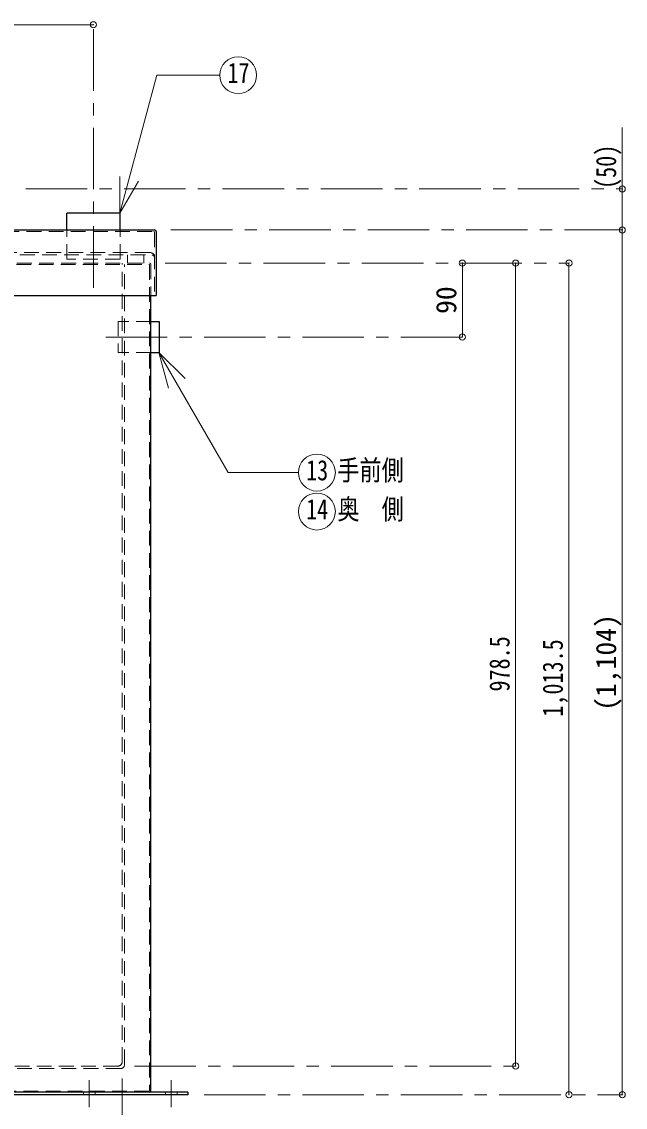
# Model space of a CAD drawing. Units: millimetres at full size, sheet at 1:15; some dimension numbers follow another scale. Extents: x -3184 to 2891, y -2037 to 2178.
# Drawn here: x 66 to 802, y -1202 to 121 of the extents above; entities that cross this region are included whole.
import ezdxf
from ezdxf.enums import TextEntityAlignment as Align

# ---------------------------------------------------------------- set-up
doc = ezdxf.new("R2010")
doc.units = ezdxf.units.MM
doc.header["$LTSCALE"] = 15
doc.header["$PDMODE"] = 32
doc.header["$PDSIZE"] = 7.5
doc.linetypes.add('CHAIN1', pattern=[8, 5, -1, 1, -1])
doc.linetypes.add('DASHED1', pattern=[1.8, 1.2, -0.6])
doc.layers.add('0-0', color=7, linetype='Continuous', lineweight=18)
doc.styles.add('ＭＳ ゴシック', font='')
doc.styles.get('ＭＳ ゴシック').set_extended_font_data('MS Gothic')

msp = doc.modelspace()

# ---------------------------------------------------------------- linework, layer by layer
at = {"layer": '0-0', "color": 4, "lineweight": 9}
for p, q in [((-146.7, 116.87), (153.3, 116.87)), ((798.3, -8.13), (798.3, -133.13)), ((798.3, -133.13), (798.3, -1187.13)), ((603.3, -173.63), (603.3, -263.63)), ((668.3, -173.63), (668.3, -1152.13)), ((733.3, -1187.13), (733.3, -173.63))]:
    msp.add_line(p, q, dxfattribs=at)
at = {"layer": '0-0', "color": 4, "linetype": 'CHAIN1', "lineweight": 9}
for p, q in [((153.3, -203.63), (153.3, 116.87)), ((70.8, -83.13), (798.3, -83.13)), ((247.8, -133.13), (798.3, -133.13)), ((240.8, -173.63), (733.3, -173.63)), ((603.3, -263.63), (158.3, -263.63)), ((203.3, -1152.13), (668.3, -1152.13)), ((148.3, -1169.13), (148.3, -1202.13)), ((188.3, -1167.13), (188.3, -1487.13)), ((248.3, -1169.13), (248.3, -1202.13)), ((288.3, -1187.13), (798.3, -1187.13))]:
    msp.add_line(p, q, dxfattribs=at)
at = {"layer": '0-0'}
for p, q in [((185.64, -112.86), (230.73, 55.38)), ((307.39, 55.38), (230.73, 55.38)), ((185.64, -112.86), (185.64, -67.86)), ((185.64, -112.86), (208.14, -73.89)), ((233.23, -282.55), (265.05, -314.37)), ((233.23, -282.55), (244.88, -326.02)), ((233.23, -282.55), (317.71, -428.86)), ((403.37, -428.86), (317.71, -428.86))]:
    msp.add_line(p, q, dxfattribs=at)
at = {"layer": '0-0', "color": 5, "lineweight": 25}
for p, q in [((185.8, -112.63), (120.8, -112.63)), ((120.8, -133.13), (120.8, -112.63)), ((185.8, -133.13), (185.8, -112.63)), ((-170.81, -133.13), (227.8, -133.13)), ((229.8, -135.13), (229.8, -213.13)), ((-129.81, -213.13), (229.8, -213.13)), ((223.3, -1182.63), (223.3, -213.13)), ((223.3, -282.63), (233.3, -282.63)), ((268.3, -1184.13), (-561.7, -1184.13)), ((268.3, -1187.13), (-561.7, -1187.13)), ((268.3, -1184.13), (268.3, -1187.13))]:
    msp.add_line(p, q, dxfattribs=at)
at = {"layer": '0-0', "linetype": 'DASHED1'}
for p, q in [((-171.22, -135.13), (226.8, -135.13)), ((185.8, -168.63), (185.8, -133.13)), ((227.8, -136.13), (227.8, -213.13)), ((-179.35, -163.63), (224.8, -163.63)), ((221.8, -160.63), (-178.27, -160.63)), ((214.8, -173.63), (214.8, -163.63)), ((-183.49, -175.13), (221.05, -175.13)), ((-182.95, -173.63), (221.8, -173.63)), ((188.3, -1147.13), (188.3, -173.63)), ((191.3, -1150.13), (191.3, -175.13)), ((221.8, -175.88), (221.8, -1181.88)), ((223.3, -175.13), (223.3, -213.13)), ((223.3, -282.63), (183.3, -282.63)), ((186.3, -1155.13), (-479.7, -1155.13)), ((183.3, -1152.13), (-476.7, -1152.13)), ((221.05, -1182.63), (-514.45, -1182.63)), ((141.3, -1184.13), (141.3, -1187.13)), ((155.3, -1184.13), (155.3, -1187.13)), ((203.3, -1182.63), (203.3, -1184.13))]:
    msp.add_line(p, q, dxfattribs=at)
at = {"layer": '0-0', "color": 4, "linetype": 'DASHED1', "lineweight": 9}
for p, q in [((194.8, -173.63), (194.8, -163.63)), ((241.3, -1184.13), (241.3, -1187.13)), ((255.3, -1184.13), (255.3, -1187.13))]:
    msp.add_line(p, q, dxfattribs=at)
at = {"layer": '0-0', "linetype": 'DASHED1'}
for points in [[(185.8, -168.63), (120.8, -168.63), (120.8, -133.13)], [(223.3, -244.63), (183.3, -244.63), (183.3, -282.63)]]:
    msp.add_lwpolyline(points, dxfattribs=at)
at = {"layer": '0-0', "color": 5, "lineweight": 25}
msp.add_lwpolyline([(223.3, -244.63), (233.3, -244.63), (233.3, -282.63)], dxfattribs=at)
at = {"layer": '0-0'}
for centre in [(329.89, 55.38), (425.87, -428.86), (425.87, -476.36)]:
    msp.add_circle(centre, 22.5, dxfattribs=at)
at = {"layer": '0-0', "linetype": 'DASHED1'}
for centre, radius, start, end in [((226.8, -136.13), 1, 0, 90), ((221.8, -166.63), 6, 0, 90), ((224.8, -166.63), 3, 0, 90), ((221.05, -175.88), 0.75, 0, 90), ((221.8, -175.13), 1.5, 0, 90), ((183.3, -1147.13), 5, 270, 0), ((186.3, -1150.13), 5, 270, 0), ((221.05, -1181.88), 0.75, 270, 0)]:
    msp.add_arc(centre, radius, start, end, dxfattribs=at)
at = {"layer": '0-0', "color": 5, "lineweight": 25}
for centre, radius, start, end in [((227.8, -135.13), 2, 0, 90), ((221.8, -1182.63), 1.5, 270, 0)]:
    msp.add_arc(centre, radius, start, end, dxfattribs=at)
at = {"layer": '0-0', "color": 1}
for p in [(153.3, 116.87), (798.3, -83.13), (798.3, -133.13), (603.3, -173.63), (668.3, -173.63), (733.3, -173.63), (603.3, -263.63), (668.3, -1152.13), (733.3, -1187.13), (798.3, -1187.13)]:
    msp.add_point(p, dxfattribs=at)

# ---------------------------------------------------------------- texts
at = {"layer": '0-0', "style": 'ＭＳ ゴシック', "width": 0.8}
for s, p in [('17', (316.77, 38.5)), ('手前側', (450.87, -445.74)), ('13', (412.74, -445.74)), ('14', (412.74, -493.24)), ('奥\u3000側', (450.87, -493.24))]:
    msp.add_text(s, height=24.74, dxfattribs=at).set_placement(p, align=Align.BOTTOM_LEFT)
for s, p in [('(50)', (798.3, -83.13)), ('978.5', (668.3, -695.69)), ('1,013.5', (733.3, -726.32))]:
    msp.add_text(s, height=24.74, rotation=90, dxfattribs=at).set_placement(p, align=Align.BOTTOM_LEFT)
at = {"layer": '0-0', "style": 'ＭＳ ゴシック'}
for s, p in [('90', (603.3, -235.51)), ('(1,104)', (798.3, -719.19))]:
    msp.add_text(s, height=24.74, rotation=90, dxfattribs=at).set_placement(p, align=Align.BOTTOM_LEFT)

doc.saveas('drawing.dxf')
